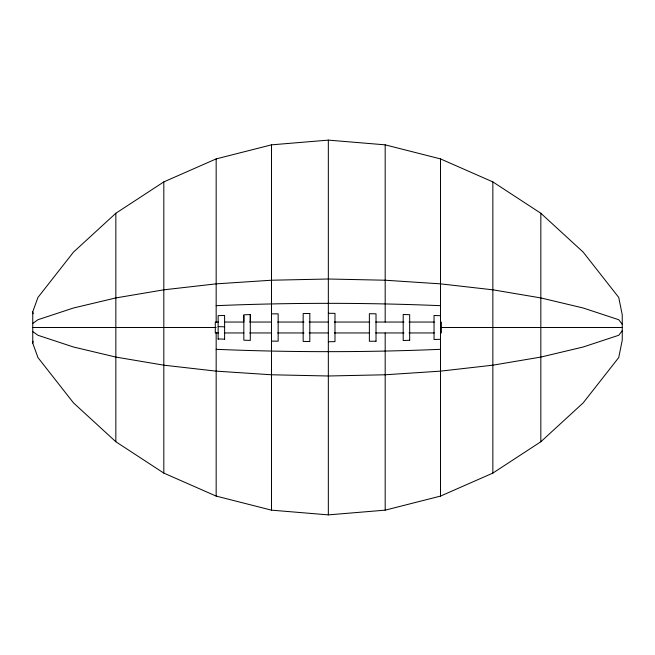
<?xml version="1.0" encoding="UTF-8"?>
<svg xmlns="http://www.w3.org/2000/svg" width="655" height="655" viewBox="0 0 655 655"><rect width="100%" height="100%" fill="white"/><g stroke="black" fill="none" stroke-linecap="round" stroke-linejoin="round"><path stroke-width="0.98" d="M243.832 315.685L243.832 322.047L224.387 322.047M250.3 322.047L250.3 315.473M32.75 343.204L32.75 311.796L37.949 297.435L73.507 252.101L115.845 213.252L163.816 181.902L216.166 158.903L271.498 144.845L328.335 140.121L385.181 144.845L440.504 158.903L492.855 181.902L540.833 213.252L583.163 252.101L618.729 297.435L622.25 314.867L622.25 340.133L618.729 357.565L583.163 402.899L540.833 441.748L492.855 473.098L440.504 496.097L385.181 510.155L328.335 514.879L271.498 510.155L216.166 496.097L163.816 473.098L115.845 441.748L73.507 402.899L37.949 357.565L32.75 343.204L33.135 341.239M622.25 330.767L618.729 335.278L583.163 347.011L540.833 357.073L492.855 365.179L440.504 371.139L385.181 374.775L328.335 375.995L271.498 374.775L216.166 371.139L163.816 365.179L115.845 357.073L73.507 347.011L37.949 335.278L32.75 331.561M32.75 323.439L37.949 319.722L73.507 307.989L115.845 297.927L163.816 289.821L216.166 283.861L271.498 280.225L328.335 279.005L385.181 280.225L440.504 283.861L492.855 289.821L540.833 297.927L583.163 307.989L618.729 319.722L622.25 324.233M216.166 305.68C290.91 302.561 365.768 302.561 440.504 305.68M440.504 339.29L434.036 339.503L434.036 315.497L440.504 315.71M440.504 349.32C365.768 352.439 290.91 352.439 216.166 349.32M271.498 313.892L278.146 313.827L278.146 341.173L271.498 341.108M328.335 341.714L334.983 341.648L334.983 313.352L328.335 313.286M218.32 322.047L215.29 322.047L215.29 332.953L218.369 332.953M249.67 322.047L271.612 322.047M277.687 322.047L304.026 322.047M309.094 322.047L328.335 322.047M334.345 322.047L369.649 322.047M375.692 322.047L403.971 322.047M409.023 322.047L434.306 322.047M32.75 327.5L216.166 327.5M441.511 327.5L622.25 327.5M224.387 332.953L243.832 332.953M249.67 332.953L271.612 332.953M277.687 332.953L304.026 332.953M309.094 332.953L328.335 332.953M334.345 332.953L369.649 332.953M375.692 332.953L403.971 332.953M409.023 332.953L434.306 332.953M218.14 326.624L224.608 326.829M218.14 338.954L224.608 339.167M32.75 311.796L33.135 313.761M540.833 213.252L540.833 441.748M492.855 181.902L492.855 473.098M441.388 322.047L441.388 332.953M440.504 158.903L440.504 496.097M385.181 144.845L385.181 322.047M385.181 332.953L385.181 510.155M328.335 140.121L328.335 514.879M271.498 144.845L271.498 510.155M224.608 326.346L224.608 315.44L218.14 315.653L218.14 339.323M224.608 326.468L224.608 339.527M216.166 158.903L216.166 322.538M216.166 332.462L216.166 496.097M163.816 181.902L163.816 473.098M115.845 213.252L115.845 441.748M250.3 314.588L243.832 314.801L243.832 340.199L250.3 340.412L250.3 314.588M409.67 340.297L403.202 340.51L403.202 314.49L409.67 314.703L409.67 340.297M309.815 313.483L303.167 313.557L303.167 341.443L309.815 341.517L309.815 313.483M376.019 341.206L369.371 341.28L369.371 313.72L376.019 313.794L376.019 341.206"/></g></svg>
